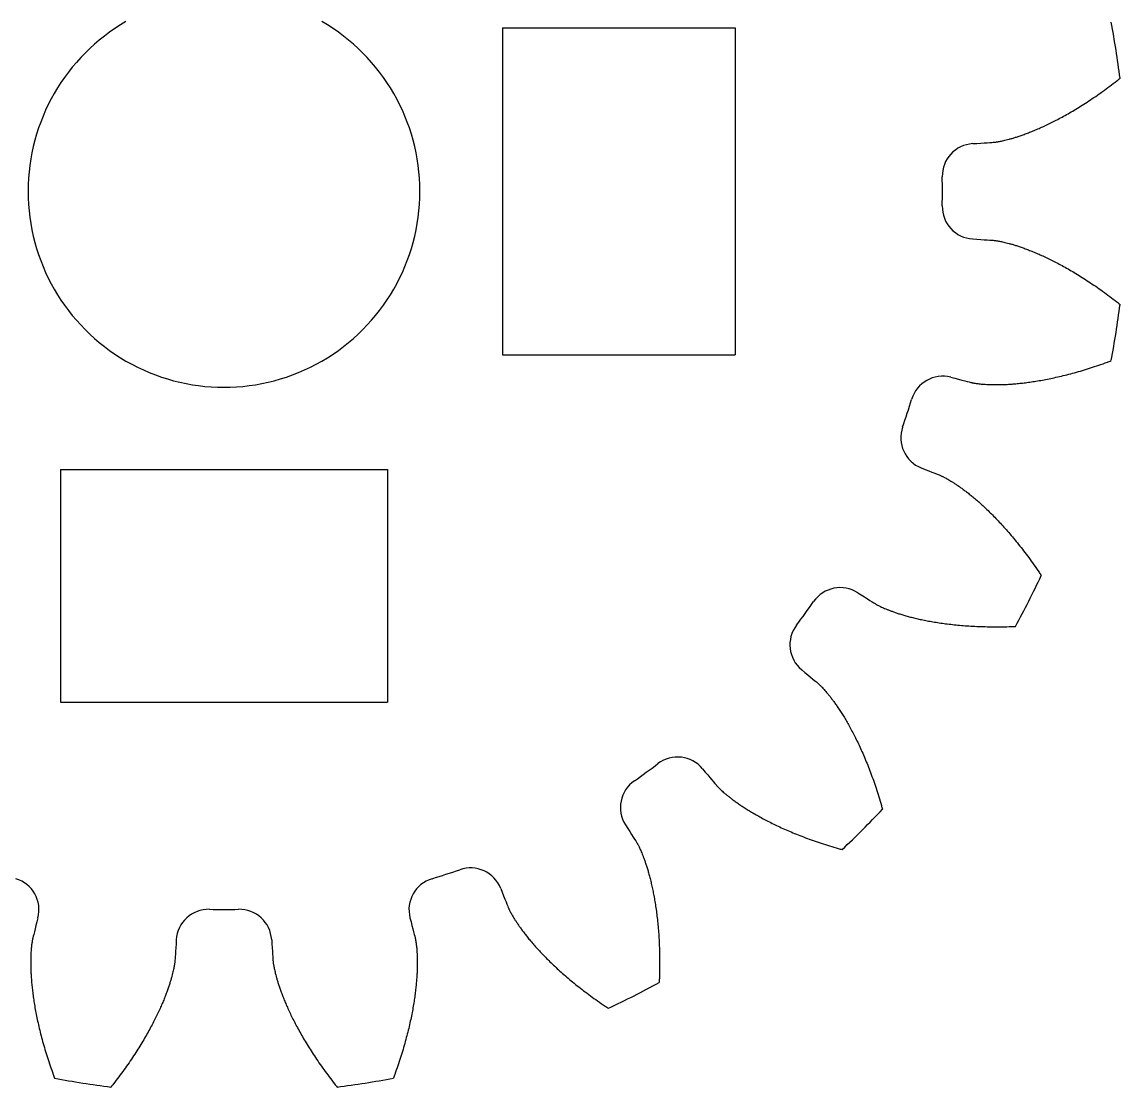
# Model space of a CAD drawing. Extents: x 6 to 157, y 201 to 289.
# Drawn here: x 104.43 to 121.41, y 227.36 to 243.84 of the extents above; entities that cross this region are included whole.
import ezdxf

# ---------------------------------------------------------------- set-up
doc = ezdxf.new("R2010")
doc.units = 0
doc.layers.add('SECTION_JOG_LINES', color=7, linetype='CONTINUOUS')
doc.layers.add('VIEW_HATCHES', color=7, linetype='CONTINUOUS')

msp = doc.modelspace()

# ---------------------------------------------------------------- linework, layer by layer
at = {"layer": 'SECTION_JOG_LINES', "color": 7}
for points in [[(121.410079, 242.971271), (121.373265, 243.263049), (121.327247, 243.553592), (121.272094, 243.842465)], [(121.250059, 242.848531), (121.287286, 242.876418), (121.324558, 242.904914), (121.361848, 242.93415)], [(121.361848, 242.93415), (121.377908, 242.94685), (121.393985, 242.95955), (121.410055, 242.972356)], [(121.033106, 242.692374), (121.068804, 242.71698), (121.104583, 242.742168), (121.140426, 242.767965)], [(121.140426, 242.767965), (121.176915, 242.794159), (121.213465, 242.821094), (121.250059, 242.848531)], [(120.726539, 242.494042), (120.759561, 242.513886), (120.792729, 242.534497), (120.826017, 242.555531)], [(120.826017, 242.555531), (120.859979, 242.576963), (120.894065, 242.599029), (120.928254, 242.621598)], [(120.928254, 242.621598), (120.963108, 242.644616), (120.998067, 242.668217), (121.033106, 242.692374)], [(120.446046, 242.335557), (120.475978, 242.351167), (120.506112, 242.367492), (120.53642, 242.384187)], [(120.53642, 242.384187), (120.567426, 242.401385), (120.598615, 242.418874), (120.629963, 242.436971)], [(120.629963, 242.436971), (120.661999, 242.455492), (120.694199, 242.474489), (120.726539, 242.494042)], [(120.118674, 242.179426), (120.143916, 242.190274), (120.169419, 242.201386), (120.195163, 242.213002)], [(120.195163, 242.213002), (120.221632, 242.224908), (120.248352, 242.237343), (120.275297, 242.250123)], [(120.275297, 242.250123), (120.302959, 242.263352), (120.330857, 242.276846), (120.358964, 242.290921)], [(120.358964, 242.290921), (120.387779, 242.305209), (120.416817, 242.320211), (120.446046, 242.335557)], [(119.693679, 242.029037), (119.709422, 242.03327), (119.725519, 242.037768), (119.741937, 242.042531)], [(119.741937, 242.042531), (119.759108, 242.047558), (119.776645, 242.052849), (119.79448, 242.058406)], [(119.79448, 242.058406), (119.813081, 242.064226), (119.832006, 242.070312), (119.851236, 242.076926)], [(119.851236, 242.076926), (119.871212, 242.083541), (119.891527, 242.090685), (119.912122, 242.098093)], [(119.912122, 242.098093), (119.933474, 242.105766), (119.955122, 242.113704), (119.977053, 242.12217)], [(119.977053, 242.12217), (119.999728, 242.130901), (120.022702, 242.139897), (120.045938, 242.149184)], [(120.045938, 242.149184), (120.069909, 242.158974), (120.094166, 242.169028), (120.118674, 242.179426)], [(119.131167, 241.960245), (118.862358, 241.943206), (118.654696, 241.717411), (118.660167, 241.448118)], [(119.131167, 241.960245), (119.308507, 241.971622), (119.438452, 241.979824), (119.462277, 241.981676)], [(119.462277, 241.981676), (119.466299, 241.981676), (119.467305, 241.981676), (119.469395, 241.981676)], [(119.469395, 241.981676), (119.47212, 241.981676), (119.476697, 241.981676), (119.481248, 241.984322)], [(119.481248, 241.984322), (119.486646, 241.984322), (119.49199, 241.986968), (119.497811, 241.986968)], [(119.497811, 241.986968), (119.504399, 241.986968), (119.511569, 241.989614), (119.519031, 241.990143)], [(119.519031, 241.990143), (119.527286, 241.992789), (119.535911, 241.993054), (119.54488, 241.994641)], [(119.54488, 241.994641), (119.554644, 241.997287), (119.564804, 241.998345), (119.575329, 242.000726)], [(119.575329, 242.000726), (119.586626, 242.003372), (119.598294, 242.005489), (119.610314, 242.008399)], [(119.610314, 242.008399), (119.62312, 242.01131), (119.63627, 242.014485), (119.649785, 242.01766)], [(119.649785, 242.01766), (119.664073, 242.021099), (119.678709, 242.025068), (119.693679, 242.029037)], [(118.660167, 240.997003), (118.663219, 241.147359), (118.663219, 241.297762), (118.660167, 241.448118)], [(118.660167, 240.997003), (118.654711, 240.72772), (118.862369, 240.501941), (119.131167, 240.484902)], [(119.131167, 240.484902), (119.308507, 240.473525), (119.438452, 240.465323), (119.462277, 240.463471)], [(119.462277, 240.463471), (119.466299, 240.463471), (119.467305, 240.463471), (119.469395, 240.463471)], [(119.469395, 240.463471), (119.47212, 240.463471), (119.476697, 240.463471), (119.481248, 240.460825)], [(119.481248, 240.460825), (119.486646, 240.460825), (119.49199, 240.458179), (119.497811, 240.458179)], [(119.497811, 240.458179), (119.504399, 240.458179), (119.511569, 240.455533), (119.519031, 240.455004)], [(119.519031, 240.455004), (119.527286, 240.452358), (119.535911, 240.452094), (119.54488, 240.450506)], [(119.54488, 240.450506), (119.554644, 240.44786), (119.564804, 240.446802), (119.575329, 240.444421)], [(119.575329, 240.444421), (119.586626, 240.441775), (119.598294, 240.439658), (119.610314, 240.436748)], [(119.610314, 240.436748), (119.62312, 240.433838), (119.63627, 240.430663), (119.649785, 240.427223)], [(119.649785, 240.427223), (119.664073, 240.423783), (119.678709, 240.419815), (119.693679, 240.415846)], [(119.693679, 240.415846), (119.709422, 240.411613), (119.725519, 240.407115), (119.741937, 240.402352)], [(119.741937, 240.402352), (119.759108, 240.397325), (119.776645, 240.392033), (119.79448, 240.386477)], [(119.79448, 240.386477), (119.813081, 240.380656), (119.832006, 240.374571), (119.851236, 240.367956)], [(119.851236, 240.367956), (119.871212, 240.361342), (119.891527, 240.354198), (119.912122, 240.34679)], [(119.912122, 240.34679), (119.933474, 240.339117), (119.955122, 240.331179), (119.977053, 240.322713)], [(119.977053, 240.322713), (119.999728, 240.313981), (120.022702, 240.304985), (120.045938, 240.295699)], [(120.045938, 240.295699), (120.069909, 240.285909), (120.094166, 240.275855), (120.118674, 240.265483)], [(120.118674, 240.265483), (120.143916, 240.254635), (120.169419, 240.243523), (120.195163, 240.231881)], [(120.195163, 240.231881), (120.221632, 240.219975), (120.248352, 240.207539), (120.275297, 240.194786)], [(120.275297, 240.194786), (120.302959, 240.181557), (120.330857, 240.168037), (120.358964, 240.153988)], [(120.358964, 240.153988), (120.387779, 240.1397), (120.416817, 240.124698), (120.446046, 240.109326)], [(120.446046, 240.109326), (120.475978, 240.093716), (120.506112, 240.077391), (120.53642, 240.060696)], [(120.53642, 240.060696), (120.567426, 240.043498), (120.598615, 240.026009), (120.629963, 240.007911)], [(120.629963, 240.007911), (120.661999, 239.98939), (120.694199, 239.970393), (120.726539, 239.950841)], [(120.726539, 239.950841), (120.759561, 239.930997), (120.792729, 239.910386), (120.826017, 239.889351)], [(120.826017, 239.889351), (120.859979, 239.86792), (120.894065, 239.845854), (120.928254, 239.823285)], [(120.928254, 239.823285), (120.963108, 239.800266), (120.998067, 239.776665), (121.033106, 239.752509)], [(121.033106, 239.752509), (121.068804, 239.727903), (121.104583, 239.702714), (121.140426, 239.676918)], [(121.140426, 239.676918), (121.176915, 239.650724), (121.213465, 239.623789), (121.250059, 239.596352)], [(121.250059, 239.596352), (121.287286, 239.568465), (121.324558, 239.539969), (121.361848, 239.510733)], [(121.361848, 239.510733), (121.377908, 239.498033), (121.393985, 239.485333), (121.410055, 239.472553)], [(121.272094, 238.602656), (121.327248, 238.891538), (121.373266, 239.18209), (121.410079, 239.473876)], [(120.827091, 238.450944), (120.868644, 238.46338), (120.910458, 238.476344), (120.952517, 238.489679)], [(120.952517, 238.489679), (120.995334, 238.503438), (121.0384, 238.517646), (121.081678, 238.532409)], [(121.081678, 238.532409), (121.125708, 238.547491), (121.169954, 238.563022), (121.214459, 238.57932)], [(121.214459, 238.57932), (121.233642, 238.586199), (121.252856, 238.593608), (121.272107, 238.600751)], [(118.792297, 238.345349), (118.531377, 238.412208), (118.264104, 238.261631), (118.186094, 238.003825)], [(118.792297, 238.345349), (118.964432, 238.301243), (119.090591, 238.269017), (119.113824, 238.263408)], [(120.158499, 238.293014), (120.191824, 238.298835), (120.225495, 238.304921), (120.25948, 238.311271)], [(120.25948, 238.311271), (120.294247, 238.317885), (120.329349, 238.325029), (120.364753, 238.332702)], [(120.364753, 238.332702), (120.400937, 238.340375), (120.437442, 238.348577), (120.47424, 238.357044)], [(120.47424, 238.357044), (120.511813, 238.365775), (120.549691, 238.375035), (120.587852, 238.384798)], [(120.587852, 238.384798), (120.626783, 238.394853), (120.666007, 238.405171), (120.705502, 238.416046)], [(120.705502, 238.416046), (120.745761, 238.427158), (120.7863, 238.4388), (120.827091, 238.450944)], [(119.113824, 238.263408), (119.11774, 238.263408), (119.118719, 238.263408), (119.120809, 238.260762)], [(119.120809, 238.260762), (119.123508, 238.260762), (119.128006, 238.258116), (119.132503, 238.258116)], [(119.132503, 238.258116), (119.137822, 238.258116), (119.143166, 238.25547), (119.148934, 238.255205)], [(119.148934, 238.255205), (119.155496, 238.255205), (119.162666, 238.25256), (119.170154, 238.251766)], [(119.170154, 238.251766), (119.178435, 238.251766), (119.187087, 238.24912), (119.196162, 238.248062)], [(119.196162, 238.248062), (119.206005, 238.248062), (119.216297, 238.245416), (119.226965, 238.244358)], [(119.226965, 238.244358), (119.238421, 238.244358), (119.250328, 238.241712), (119.262586, 238.240653)], [(119.262586, 238.240653), (119.275656, 238.240653), (119.28915, 238.238008), (119.30303, 238.237478)], [(119.30303, 238.237478), (119.317714, 238.237478), (119.332809, 238.234833), (119.348298, 238.234833)], [(119.348298, 238.234833), (119.36457, 238.234833), (119.381289, 238.232187), (119.398378, 238.232187)], [(119.398378, 238.232187), (119.416264, 238.232187), (119.434573, 238.232187), (119.453263, 238.232187)], [(119.453263, 238.232187), (119.472736, 238.231975), (119.492652, 238.231975), (119.512932, 238.23216)], [(119.512932, 238.23216), (119.534019, 238.232372), (119.555498, 238.23216), (119.577363, 238.23216)], [(119.577363, 238.23216), (119.600012, 238.23216), (119.623089, 238.234806), (119.646525, 238.234806)], [(119.646525, 238.234806), (119.670761, 238.234806), (119.695389, 238.237452), (119.720384, 238.239304)], [(119.720384, 238.239304), (119.746181, 238.24195), (119.772356, 238.243273), (119.798899, 238.245654)], [(119.798899, 238.245654), (119.826233, 238.2483), (119.853951, 238.250946), (119.882023, 238.253856)], [(119.882023, 238.253856), (119.910884, 238.257031), (119.94012, 238.260471), (119.969703, 238.264439)], [(119.969703, 238.264439), (120.000075, 238.268408), (120.030811, 238.272641), (120.061884, 238.277404)], [(120.061884, 238.277404), (120.093743, 238.282166), (120.125956, 238.287458), (120.158499, 238.293014)], [(118.046696, 237.574803), (118.09606, 237.716852), (118.142536, 237.859889), (118.186094, 238.003825)], [(118.046696, 237.574803), (117.958288, 237.320386), (118.08601, 237.041483), (118.336388, 236.942211)], [(118.336388, 236.942211), (118.501575, 236.8767), (118.62258, 236.828625), (118.644673, 236.819497)], [(118.644673, 236.819497), (118.648403, 236.816851), (118.649303, 236.816851), (118.651234, 236.816586)], [(118.651234, 236.816586), (118.653616, 236.816586), (118.657928, 236.813676), (118.662082, 236.811559)], [(118.662082, 236.811559), (118.667003, 236.808914), (118.671872, 236.807061), (118.677137, 236.804416)], [(118.677137, 236.804416), (118.683117, 236.801505), (118.689572, 236.798066), (118.696319, 236.794626)], [(118.696319, 236.794626), (118.703754, 236.790922), (118.71148, 236.786689), (118.719497, 236.782191)], [(118.719497, 236.782191), (118.728228, 236.777428), (118.737277, 236.772401), (118.746606, 236.767109)], [(118.746606, 236.767109), (118.756634, 236.761553), (118.766952, 236.755468), (118.777531, 236.749118)], [(118.777531, 236.749118), (118.788802, 236.742503), (118.800364, 236.735359), (118.812164, 236.727951)], [(118.812164, 236.727951), (118.824653, 236.720014), (118.837406, 236.712076), (118.850394, 236.703609)], [(118.850394, 236.703609), (118.864047, 236.694614), (118.877964, 236.685353), (118.892098, 236.675802)], [(118.892098, 236.675802), (118.906888, 236.665748), (118.921922, 236.655164), (118.937159, 236.644449)], [(118.937159, 236.644449), (118.953034, 236.633071), (118.96915, 236.62143), (118.985445, 236.609391)], [(118.985445, 236.609391), (119.002379, 236.596956), (119.019518, 236.583991), (119.03683, 236.570498)], [(119.03683, 236.570498), (119.054769, 236.556739), (119.072893, 236.542346), (119.091173, 236.527635)], [(119.091173, 236.527635), (119.110064, 236.512554), (119.129135, 236.496758), (119.148336, 236.480645)], [(119.148336, 236.480645), (119.168153, 236.463976), (119.188103, 236.446964), (119.208174, 236.429448)], [(119.208174, 236.429448), (119.228838, 236.411456), (119.249645, 236.392856), (119.270542, 236.373859)], [(119.270542, 236.373859), (119.292026, 236.35428), (119.313616, 236.334304), (119.335285, 236.313799)], [(119.335285, 236.313799), (119.357537, 236.292632), (119.379862, 236.271201), (119.402249, 236.249135)], [(119.402249, 236.249135), (119.425215, 236.226645), (119.44822, 236.203415), (119.471273, 236.179787)], [(119.471273, 236.179787), (119.494874, 236.15571), (119.518531, 236.130839), (119.542195, 236.105598)], [(119.542195, 236.105598), (119.566404, 236.079669), (119.59063, 236.053396), (119.614849, 236.026488)], [(119.614849, 236.026488), (119.639588, 235.998998), (119.664348, 235.970952), (119.689065, 235.942377)], [(119.689065, 235.942377), (119.714306, 235.913193), (119.739513, 235.883428), (119.76467, 235.853133)], [(119.76467, 235.853133), (119.790334, 235.822229), (119.815949, 235.790744), (119.841489, 235.758729)], [(119.841489, 235.758729), (119.867524, 235.726053), (119.89348, 235.692822), (119.91934, 235.659008)], [(119.91934, 235.659008), (119.945692, 235.624586), (119.971928, 235.589555), (119.998046, 235.553942)], [(119.998046, 235.553942), (120.024633, 235.517694), (120.051094, 235.480838), (120.077421, 235.443452)], [(120.077421, 235.443452), (120.104204, 235.405405), (120.13085, 235.366802), (120.157274, 235.327459)], [(119.790887, 234.490502), (119.932611, 234.748203), (120.066162, 235.010315), (120.191339, 235.276447)], [(120.157274, 235.327459), (120.168651, 235.310525), (120.180002, 235.293433), (120.191324, 235.276262)], [(117.352948, 235.012102), (117.125461, 235.156314), (116.824742, 235.095701), (116.670884, 234.874624)], [(117.352948, 235.012102), (117.503027, 234.916958), (117.613054, 234.847319), (117.633417, 234.834804)], [(116.405729, 234.509658), (116.496574, 234.629507), (116.584977, 234.751187), (116.670884, 234.874624)], [(117.633417, 234.834804), (117.636856, 234.832159), (117.637729, 234.832159), (117.639581, 234.8311)], [(117.639581, 234.8311), (117.641963, 234.828454), (117.645958, 234.827396), (117.64998, 234.825279)], [(117.64998, 234.825279), (117.654716, 234.822634), (117.659478, 234.819988), (117.66469, 234.817342)], [(117.66469, 234.817342), (117.670591, 234.814167), (117.67702, 234.810992), (117.683793, 234.807552)], [(117.683793, 234.807552), (117.691281, 234.803848), (117.699139, 234.799879), (117.707394, 234.796175)], [(117.707394, 234.796175), (117.716364, 234.791942), (117.725756, 234.787444), (117.735541, 234.783211)], [(117.735541, 234.783211), (117.746044, 234.778448), (117.756972, 234.773686), (117.768309, 234.768923)], [(117.768309, 234.768923), (117.780374, 234.763896), (117.792862, 234.758604), (117.805769, 234.753313)], [(117.805769, 234.753313), (117.819395, 234.747756), (117.833487, 234.7422), (117.847975, 234.736644)], [(117.847975, 234.736644), (117.863215, 234.730823), (117.878886, 234.725002), (117.894978, 234.719181)], [(117.894978, 234.719181), (117.911832, 234.713096), (117.929118, 234.707011), (117.946831, 234.70119)], [(117.946831, 234.70119), (117.965299, 234.69484), (117.984225, 234.688754), (118.003574, 234.682669)], [(118.003574, 234.682669), (118.023682, 234.676319), (118.044248, 234.670234), (118.06524, 234.663884)], [(118.06524, 234.663884), (118.086989, 234.657534), (118.109217, 234.651184), (118.131865, 234.645098)], [(118.131865, 234.645098), (118.155281, 234.638748), (118.179159, 234.632398), (118.203472, 234.626577)], [(118.203472, 234.626577), (118.228555, 234.620227), (118.254097, 234.614142), (118.280077, 234.608321)], [(118.280077, 234.608321), (118.306831, 234.602236), (118.334049, 234.59615), (118.361698, 234.590594)], [(118.361698, 234.590594), (118.390128, 234.584773), (118.419017, 234.578952), (118.448344, 234.573661)], [(118.448344, 234.573661), (118.478451, 234.568104), (118.509015, 234.562548), (118.540011, 234.557521)], [(116.405729, 234.509658), (116.243032, 234.295014), (116.278317, 233.990297), (116.48576, 233.818513)], [(118.540011, 234.557521), (118.571796, 234.552229), (118.604033, 234.547202), (118.636703, 234.54244)], [(118.636703, 234.54244), (118.67016, 234.537677), (118.704069, 234.532915), (118.738407, 234.528681)], [(118.738407, 234.528681), (118.773533, 234.524184), (118.809109, 234.520215), (118.845108, 234.516511)], [(118.845108, 234.516511), (118.881898, 234.512542), (118.91913, 234.509102), (118.956783, 234.505927)], [(118.956783, 234.505927), (118.99523, 234.502752), (119.034113, 234.499842), (119.073411, 234.497196)], [(119.073411, 234.497196), (119.113501, 234.49455), (119.154025, 234.492434), (119.194956, 234.490581)], [(119.194956, 234.490581), (119.236681, 234.487936), (119.278829, 234.487142), (119.321379, 234.486348)], [(119.321379, 234.486348), (119.364723, 234.486348), (119.40848, 234.483702), (119.452636, 234.483702)], [(119.452636, 234.483702), (119.497589, 234.483491), (119.542957, 234.483755), (119.588682, 234.483702)], [(119.588682, 234.483702), (119.635201, 234.483702), (119.682093, 234.486348), (119.729456, 234.487142)], [(119.729456, 234.487142), (119.749856, 234.487142), (119.770356, 234.489788), (119.790901, 234.489788)], [(116.48576, 233.818513), (116.622624, 233.705166), (116.722845, 233.62206), (116.741038, 233.606556)], [(116.741038, 233.606556), (116.744107, 233.60391), (116.744848, 233.603116), (116.746409, 233.601793)], [(116.746409, 233.601793), (116.748526, 233.599147), (116.751833, 233.596766), (116.755193, 233.593591)], [(116.755193, 233.593591), (116.759162, 233.589887), (116.763078, 233.586183), (116.767285, 233.581949)], [(116.767285, 233.581949), (116.772047, 233.577187), (116.777206, 233.57216), (116.782525, 233.566868)], [(116.782525, 233.566868), (116.788398, 233.560783), (116.794484, 233.554697), (116.800781, 233.548083)], [(116.800781, 233.548083), (116.807607, 233.540939), (116.814671, 233.533266), (116.821895, 233.525329)], [(116.821895, 233.525329), (116.829647, 233.516862), (116.837611, 233.507866), (116.845734, 233.498606)], [(116.845734, 233.498606), (116.854359, 233.488816), (116.863196, 233.478497), (116.872139, 233.467808)], [(116.872139, 233.467808), (116.881611, 233.456431), (116.891215, 233.444789), (116.900957, 233.432777)], [(116.900957, 233.432777), (116.911197, 233.420077), (116.921568, 233.407113), (116.932033, 233.39346)], [(116.932033, 233.39346), (116.942986, 233.379437), (116.954046, 233.364726), (116.965198, 233.349725)], [(116.965198, 233.349725), (116.976813, 233.334114), (116.988534, 233.317975), (117.00029, 233.301465)], [(117.00029, 233.301465), (117.012514, 233.284267), (117.024817, 233.266645), (117.037138, 233.248601)], [(117.037138, 233.248601), (117.049918, 233.229815), (117.062724, 233.21066), (117.075574, 233.191028)], [(117.075574, 233.191028), (117.088857, 233.170655), (117.102139, 233.149938), (117.115423, 233.128692)], [(117.115423, 233.128692), (117.129129, 233.106731), (117.142832, 233.084348), (117.156508, 233.061488)], [(117.156508, 233.061488), (117.170584, 233.03794), (117.184644, 233.013889), (117.198648, 232.989362)], [(117.198648, 232.989362), (117.213041, 232.964227), (117.227392, 232.93843), (117.241664, 232.912236)], [(117.241664, 232.912236), (117.256322, 232.885328), (117.27089, 232.857917), (117.285368, 232.83003)], [(117.285368, 232.83003), (117.300211, 232.801455), (117.314956, 232.772351), (117.32958, 232.742744)], [(117.32958, 232.742744), (117.344555, 232.712423), (117.359404, 232.681599), (117.374106, 232.650272)], [(114.954013, 232.286761), (114.782229, 232.494217), (114.477499, 232.529505), (114.26285, 232.366798)], [(117.374106, 232.650272), (117.389135, 232.618231), (117.404039, 232.585661), (117.41876, 232.552588)], [(117.41876, 232.552588), (117.433815, 232.518801), (117.448674, 232.484484), (117.463348, 232.449639)], [(113.897899, 232.101632), (114.021331, 232.187542), (114.143007, 232.275949), (114.26285, 232.366798)], [(117.463348, 232.449639), (117.478323, 232.414105), (117.493116, 232.378016), (117.507681, 232.341424)], [(114.954013, 232.286761), (115.067345, 232.149892), (115.150471, 232.049668), (115.165971, 232.031491)], [(117.507681, 232.341424), (117.522551, 232.304091), (117.537172, 232.266256), (117.55156, 232.227891)], [(117.55156, 232.227891), (117.566218, 232.188786), (117.580643, 232.149151), (117.59479, 232.109014)], [(113.897899, 232.101632), (113.676822, 231.94777), (113.616212, 231.647049), (113.76043, 231.419563)], [(115.165971, 232.031491), (115.168616, 232.028316), (115.169278, 232.027787), (115.170707, 232.026199)], [(115.170707, 232.026199), (115.172559, 232.023554), (115.175654, 232.020643), (115.178777, 232.017468)], [(115.178777, 232.017468), (115.182481, 232.013499), (115.186211, 232.009531), (115.190312, 232.005297)], [(117.59479, 232.109014), (117.60921, 232.068109), (117.623341, 232.026702), (117.637176, 231.984766)], [(115.190312, 232.005297), (115.194969, 232.000535), (115.200075, 231.995508), (115.205447, 231.989951)], [(115.205447, 231.989951), (115.2114, 231.984131), (115.217697, 231.978045), (115.224311, 231.971695)], [(115.224311, 231.971695), (115.231508, 231.964816), (115.239102, 231.957672), (115.247039, 231.950529)], [(115.247039, 231.950529), (115.255559, 231.942856), (115.264475, 231.934918), (115.273749, 231.926716)], [(115.273749, 231.926716), (115.283618, 231.917985), (115.29391, 231.909254), (115.304557, 231.900258)], [(115.304557, 231.900258), (115.315828, 231.890733), (115.327496, 231.881208), (115.339569, 231.871445)], [(115.339569, 231.871445), (115.352269, 231.861126), (115.365366, 231.850807), (115.378897, 231.840356)], [(117.637176, 231.984766), (117.651252, 231.942062), (117.66504, 231.898855), (117.678523, 231.855146)], [(117.678523, 231.855146), (117.692228, 231.810696), (117.705653, 231.765744), (117.718626, 231.720156)], [(115.378897, 231.840356), (115.393052, 231.829508), (115.407638, 231.818396), (115.422643, 231.807204)], [(115.422643, 231.807204), (115.43828, 231.795562), (115.454382, 231.78392), (115.470903, 231.77212)], [(115.470903, 231.77212), (115.488074, 231.759949), (115.505704, 231.747514), (115.523769, 231.735264)], [(115.523769, 231.735264), (115.542502, 231.722564), (115.561692, 231.709599), (115.581335, 231.69682)], [(115.581335, 231.69682), (115.601655, 231.68359), (115.622432, 231.670255), (115.643679, 231.656973)], [(117.718626, 231.720156), (117.724208, 231.700577), (117.729712, 231.680759), (117.735189, 231.660942)], [(115.643679, 231.656973), (115.665612, 231.643215), (115.688004, 231.629563), (115.710877, 231.615884)], [(115.710877, 231.615884), (115.734425, 231.601861), (115.758484, 231.587758), (115.783005, 231.573762)], [(115.783005, 231.573762), (115.80822, 231.559474), (115.833938, 231.545002), (115.860134, 231.530741)], [(115.860134, 231.530741), (115.887029, 231.516189), (115.914429, 231.501504), (115.942319, 231.487031)], [(117.111455, 231.037346), (117.325874, 231.238638), (117.533884, 231.446651), (117.735173, 231.661074)], [(113.76043, 231.419563), (113.855574, 231.269491), (113.925204, 231.159477), (113.937717, 231.139104)], [(115.942319, 231.487031), (115.970913, 231.472215), (116.000022, 231.457451), (116.029621, 231.44282)], [(116.029621, 231.44282), (116.059934, 231.427738), (116.090764, 231.413001), (116.12209, 231.39829)], [(116.12209, 231.39829), (116.154137, 231.383209), (116.186704, 231.368366), (116.219772, 231.353629)], [(116.219772, 231.353629), (116.253567, 231.338547), (116.287886, 231.323731), (116.322708, 231.309046)], [(116.322708, 231.309046), (116.358265, 231.293965), (116.394346, 231.279281), (116.430933, 231.264729)], [(116.430933, 231.264729), (116.46826, 231.249912), (116.506114, 231.235228), (116.544476, 231.220834)], [(116.544476, 231.220834), (116.583582, 231.206282), (116.623216, 231.191756), (116.663359, 231.177601)], [(116.663359, 231.177601), (116.70425, 231.163314), (116.745665, 231.149053), (116.787599, 231.135215)], [(113.937717, 231.139104), (113.939833, 231.135665), (113.940362, 231.134871), (113.941368, 231.133019)], [(113.941368, 231.133019), (113.942691, 231.130373), (113.945019, 231.126669), (113.947242, 231.1227)], [(113.947242, 231.1227), (113.949887, 231.117938), (113.952427, 231.113175), (113.955153, 231.107884)], [(113.955153, 231.107884), (113.958248, 231.102063), (113.961556, 231.095448), (113.964969, 231.088834)], [(113.964969, 231.088834), (113.968726, 231.081425), (113.972562, 231.073488), (113.976505, 231.065286)], [(113.976505, 231.065286), (113.980764, 231.05629), (113.98513, 231.047029), (113.989575, 231.03716)], [(113.989575, 231.03716), (113.994337, 231.026577), (113.999153, 231.015729), (114.003995, 231.004379)], [(114.003995, 231.004379), (114.009154, 230.992208), (114.014366, 230.979772), (114.019579, 230.966914)], [(116.787599, 231.135215), (116.83029, 231.121192), (116.873515, 231.107354), (116.917211, 231.093887)], [(116.917211, 231.093887), (116.961669, 231.080129), (117.006616, 231.066741), (117.052201, 231.053776)], [(117.052201, 231.053776), (117.071833, 231.04822), (117.0916, 231.042664), (117.111425, 231.037108)], [(114.019579, 230.966914), (114.025109, 230.953155), (114.030638, 230.939212), (114.036168, 230.924713)], [(114.036168, 230.924713), (114.041989, 230.909367), (114.047783, 230.893809), (114.053578, 230.877723)], [(114.053578, 230.877723), (114.059637, 230.860789), (114.065643, 230.843565), (114.071596, 230.825864)], [(114.071596, 230.825864), (114.077814, 230.807343), (114.083978, 230.788479), (114.090064, 230.769111)], [(110.768686, 230.586416), (110.912624, 230.629978), (111.055664, 230.676457), (111.197715, 230.725825)], [(111.830318, 230.436133), (111.731046, 230.686516), (111.452136, 230.81424), (111.197715, 230.725825)], [(114.090064, 230.769111), (114.096387, 230.749003), (114.102631, 230.728445), (114.10877, 230.707463)], [(114.10877, 230.707463), (114.115146, 230.685767), (114.12139, 230.663463), (114.127529, 230.640815)], [(104.672736, 229.980229), (104.739587, 230.24114), (104.58902, 230.5084), (104.331228, 230.586416)], [(110.768686, 230.586416), (110.510894, 230.5084), (110.360327, 230.24114), (110.427177, 229.980229)], [(114.127529, 230.640815), (114.133879, 230.617531), (114.140096, 230.593534), (114.146155, 230.569218)], [(114.146155, 230.569218), (114.152426, 230.544083), (114.158511, 230.518604), (114.164465, 230.492621)], [(114.164465, 230.492621), (114.170576, 230.465872), (114.176503, 230.438646), (114.182245, 230.410998)], [(111.830318, 230.436133), (111.895811, 230.270954), (111.943896, 230.149933), (111.953016, 230.12784)], [(114.182245, 230.410998), (114.188145, 230.382555), (114.193833, 230.353662), (114.19931, 230.324346)], [(114.19931, 230.324346), (114.204946, 230.294237), (114.210317, 230.263678), (114.215476, 230.232668)], [(114.215476, 230.232668), (114.220768, 230.200892), (114.225795, 230.168666), (114.230557, 230.13599)], [(104.672736, 229.980229), (104.628625, 229.808091), (104.596404, 229.681938), (104.590797, 229.658708)], [(107.324403, 230.112362), (107.05511, 230.117828), (106.829318, 229.910161), (106.812284, 229.641351)], [(107.324403, 230.112362), (107.474757, 230.10931), (107.625157, 230.10931), (107.77551, 230.112362)], [(108.287632, 229.641351), (108.270598, 229.910162), (108.044805, 230.11783), (107.77551, 230.112362)], [(110.427177, 229.980229), (110.471289, 229.808091), (110.50351, 229.681938), (110.509116, 229.658708)], [(111.953016, 230.12784), (111.954604, 230.124136), (111.954868, 230.123343), (111.955874, 230.121226)], [(111.955874, 230.121226), (111.956932, 230.11858), (111.95889, 230.114611), (111.960821, 230.110378)], [(111.960821, 230.110378), (111.963203, 230.105351), (111.965452, 230.100588), (111.968071, 230.095297)], [(111.968071, 230.095297), (111.971008, 230.089211), (111.974289, 230.082861), (111.977755, 230.076247)], [(111.977755, 230.076247), (111.981591, 230.068838), (111.985719, 230.061165), (111.990058, 230.052963)], [(111.990058, 230.052963), (111.994794, 230.044232), (111.999847, 230.035236), (112.005166, 230.025844)], [(112.005166, 230.025844), (112.010881, 230.015789), (112.016887, 230.005471), (112.02321, 229.994914)], [(112.02321, 229.994914), (112.029931, 229.983537), (112.036995, 229.97216), (112.04435, 229.96028)], [(114.230557, 230.13599), (114.235426, 230.10252), (114.24003, 230.068627), (114.244342, 230.034284)], [(114.244342, 230.034284), (114.248734, 229.999147), (114.252835, 229.963587), (114.256619, 229.927577)], [(112.04435, 229.96028), (112.052129, 229.947844), (112.060278, 229.935144), (112.068745, 229.922048)], [(112.068745, 229.922048), (112.077661, 229.908289), (112.086922, 229.894478), (112.096545, 229.880349)], [(112.096545, 229.880349), (112.106625, 229.865533), (112.117076, 229.850531), (112.1279, 229.835291)], [(112.1279, 229.835291), (112.139198, 229.819416), (112.150866, 229.803303), (112.162955, 229.787004)], [(114.256619, 229.927577), (114.260482, 229.8908), (114.264027, 229.853573), (114.267229, 229.815897)], [(114.267229, 229.815897), (114.270483, 229.777453), (114.273394, 229.738585), (114.275934, 229.699295)], [(104.586828, 229.640187), (104.58577, 229.634895), (104.584712, 229.629604), (104.583839, 229.623783)], [(104.58921, 229.651829), (104.58868, 229.649183), (104.587622, 229.644685), (104.586828, 229.640187)], [(104.590797, 229.658708), (104.589739, 229.654739), (104.589739, 229.653681), (104.58921, 229.651829)], [(106.812284, 229.641351), (106.801039, 229.464001), (106.792705, 229.334064), (106.790852, 229.310251)], [(108.287632, 229.641351), (108.298877, 229.464001), (108.307211, 229.334064), (108.309063, 229.310251)], [(110.509116, 229.658708), (110.510174, 229.654739), (110.510174, 229.653681), (110.510704, 229.651829)], [(110.510704, 229.651829), (110.511233, 229.649183), (110.512291, 229.644685), (110.513085, 229.640187)], [(110.513085, 229.640187), (110.514143, 229.634895), (110.515202, 229.629604), (110.516075, 229.623783)], [(112.162955, 229.787004), (112.175496, 229.770071), (112.188487, 229.752926), (112.201849, 229.735622)], [(112.201849, 229.735622), (112.215713, 229.71763), (112.230001, 229.699559), (112.244717, 229.681277)], [(112.244717, 229.681277), (112.25993, 229.662491), (112.275594, 229.643309), (112.291693, 229.624127)], [(114.275934, 229.699295), (114.278579, 229.659184), (114.280749, 229.618676), (114.282575, 229.577745)], [(104.566164, 229.469822), (104.565106, 229.45527), (104.564312, 229.44003), (104.563439, 229.424551)], [(104.569419, 229.510276), (104.56836, 229.497312), (104.567038, 229.483712), (104.566164, 229.469822)], [(104.573017, 229.545889), (104.571694, 229.534512), (104.570636, 229.522606), (104.569419, 229.510276)], [(104.576748, 229.576687), (104.575425, 229.566897), (104.574102, 229.556579), (104.573017, 229.545889)], [(104.580425, 229.602616), (104.579103, 229.594414), (104.578044, 229.585683), (104.576748, 229.576687)], [(104.583839, 229.623783), (104.58278, 229.617168), (104.581457, 229.610024), (104.580425, 229.602616)], [(110.516075, 229.623783), (110.517133, 229.617168), (110.518456, 229.610024), (110.519488, 229.602616)], [(110.519488, 229.602616), (110.520811, 229.594414), (110.521869, 229.585683), (110.523166, 229.576687)], [(110.523166, 229.576687), (110.524488, 229.566897), (110.525811, 229.556579), (110.526896, 229.545889)], [(110.526896, 229.545889), (110.528219, 229.534512), (110.529277, 229.522606), (110.530494, 229.510276)], [(110.530494, 229.510276), (110.531553, 229.497312), (110.532876, 229.483712), (110.533749, 229.469822)], [(110.533749, 229.469822), (110.534807, 229.45527), (110.535601, 229.44003), (110.536474, 229.424551)], [(112.291693, 229.624127), (112.308309, 229.604283), (112.325383, 229.58436), (112.342909, 229.564278)], [(112.342909, 229.564278), (112.360953, 229.54364), (112.37949, 229.522818), (112.398487, 229.501916)], [(112.398487, 229.501916), (112.418013, 229.480484), (112.438042, 229.458841), (112.458545, 229.437172)], [(114.282575, 229.577745), (114.284427, 229.53602), (114.285908, 229.493872), (114.28694, 229.451301)], [(104.560264, 229.319591), (104.560058, 229.300012), (104.560047, 229.280195), (104.56024, 229.259928)], [(104.561323, 229.374466), (104.560793, 229.356474), (104.560264, 229.338271), (104.560264, 229.319591)], [(104.563439, 229.424551), (104.562645, 229.408147), (104.561852, 229.391558), (104.561323, 229.374466)], [(106.790059, 229.303108), (106.789794, 229.300462), (106.789265, 229.295699), (106.788736, 229.291201)], [(106.790852, 229.310251), (106.790588, 229.306283), (106.790323, 229.305224), (106.790059, 229.303108)], [(108.309063, 229.310251), (108.309328, 229.306283), (108.309593, 229.305224), (108.309857, 229.303108)], [(108.309857, 229.303108), (108.310122, 229.300462), (108.310651, 229.295699), (108.31118, 229.291201)], [(110.536474, 229.424551), (110.537268, 229.408147), (110.538062, 229.391558), (110.538591, 229.374466)], [(110.538591, 229.374466), (110.53912, 229.356474), (110.539384, 229.338271), (110.539649, 229.319591)], [(110.539649, 229.319591), (110.539855, 229.300012), (110.539866, 229.280195), (110.539673, 229.259928)], [(112.458545, 229.437172), (112.479606, 229.414947), (112.501153, 229.39259), (112.523204, 229.370206)], [(112.523204, 229.370206), (112.545799, 229.347187), (112.568937, 229.324221), (112.59257, 229.301176)], [(112.59257, 229.301176), (112.616779, 229.277628), (112.641504, 229.253922), (112.666754, 229.230268)], [(114.28694, 229.451301), (114.287999, 229.407962), (114.288792, 229.3642), (114.288792, 229.320068)], [(114.288792, 229.320068), (114.288999, 229.275115), (114.288742, 229.229739), (114.287999, 229.184019)], [(104.56024, 229.259928), (104.560439, 229.238761), (104.56077, 229.217356), (104.561563, 229.195475)], [(104.561563, 229.195475), (104.562357, 229.172721), (104.563151, 229.149755), (104.564315, 229.126313)], [(106.765188, 229.162005), (106.762277, 229.149305), (106.759155, 229.136076), (106.755795, 229.12253)], [(106.772781, 229.196983), (106.7704, 229.185606), (106.767913, 229.173965), (106.765188, 229.162005)], [(106.778761, 229.227437), (106.776909, 229.217647), (106.774951, 229.207593), (106.772781, 229.196983)], [(106.783312, 229.253366), (106.781989, 229.245164), (106.780428, 229.236433), (106.778761, 229.227437)], [(106.786619, 229.274533), (106.785561, 229.267918), (106.784502, 229.260774), (106.783312, 229.253366)], [(106.788736, 229.291201), (106.788207, 229.28591), (106.787413, 229.280354), (106.786619, 229.274533)], [(108.31118, 229.291201), (108.311709, 229.28591), (108.312503, 229.280354), (108.313297, 229.274533)], [(108.313297, 229.274533), (108.314355, 229.267918), (108.315413, 229.260774), (108.316604, 229.253366)], [(108.316604, 229.253366), (108.317927, 229.245164), (108.319488, 229.236433), (108.321155, 229.227437)], [(108.321155, 229.227437), (108.323007, 229.217647), (108.324965, 229.207593), (108.327134, 229.196983)], [(108.327134, 229.196983), (108.329516, 229.185606), (108.332003, 229.173965), (108.334728, 229.162005)], [(108.334728, 229.162005), (108.337638, 229.149305), (108.340787, 229.136076), (108.344121, 229.12253)], [(110.53835, 229.195475), (110.537821, 229.172721), (110.536762, 229.149755), (110.535598, 229.126313)], [(110.539673, 229.259928), (110.539474, 229.238761), (110.539144, 229.217356), (110.53835, 229.195475)], [(112.666754, 229.230268), (112.692577, 229.206191), (112.718956, 229.181823), (112.745856, 229.157613)], [(112.745856, 229.157613), (112.773349, 229.132743), (112.801392, 229.10811), (112.829978, 229.083398)], [(114.287999, 229.184019), (114.287205, 229.137479), (114.286146, 229.090594), (114.284427, 229.043234)], [(104.564315, 229.126313), (104.565638, 229.102236), (104.566987, 229.077471), (104.568707, 229.052468)], [(104.568707, 229.052468), (104.570559, 229.026539), (104.572596, 229.000504), (104.574978, 228.97394)], [(104.574978, 228.97394), (104.577359, 228.946608), (104.58019, 228.918906), (104.583286, 228.890834)], [(106.71497, 228.977829), (106.709149, 228.959308), (106.703011, 228.940311), (106.696555, 228.921076)], [(106.730871, 229.030375), (106.725871, 229.013177), (106.720553, 228.995662), (106.71497, 228.977829)], [(106.744418, 229.078635), (106.740158, 229.063025), (106.73566, 229.046779), (106.730871, 229.030375)], [(106.755795, 229.12253), (106.75225, 229.108242), (106.74844, 229.093611), (106.744418, 229.078635)], [(108.344121, 229.12253), (108.347666, 229.108242), (108.351476, 229.093611), (108.355498, 229.078635)], [(108.355498, 229.078635), (108.359758, 229.063025), (108.364255, 229.046779), (108.369044, 229.030375)], [(108.369044, 229.030375), (108.374045, 229.013177), (108.379363, 228.995662), (108.384946, 228.977829)], [(108.384946, 228.977829), (108.390767, 228.959308), (108.396905, 228.940311), (108.403361, 228.921076)], [(110.524936, 228.97394), (110.522554, 228.946608), (110.519723, 228.918906), (110.516628, 228.890834)], [(110.531206, 229.052468), (110.529354, 229.026539), (110.527317, 229.000504), (110.524936, 228.97394)], [(110.535598, 229.126313), (110.53454, 229.102236), (110.532926, 229.077471), (110.531206, 229.052468)], [(112.829978, 229.083398), (112.859161, 229.058262), (112.888908, 229.032942), (112.919206, 229.00778)], [(112.919206, 229.00778), (112.950114, 228.982115), (112.981592, 228.956504), (113.01363, 228.930971)], [(113.496077, 228.581195), (113.762204, 228.70637), (114.024312, 228.839918), (114.282008, 228.981639)], [(114.284427, 229.043234), (114.283633, 229.022861), (114.282839, 229.002329), (114.281781, 228.981798)], [(104.583286, 228.890834), (104.586461, 228.861968), (104.589953, 228.832731), (104.593816, 228.803151)], [(104.593816, 228.803151), (104.597758, 228.772777), (104.602071, 228.742035), (104.606754, 228.710973)], [(106.65147, 228.795266), (106.642845, 228.772512), (106.633849, 228.749602), (106.624453, 228.726372)], [(106.675441, 228.860195), (106.667795, 228.838764), (106.659804, 228.8172), (106.65147, 228.795266)], [(106.696555, 228.921076), (106.689861, 228.901232), (106.682823, 228.88078), (106.675441, 228.860195)], [(108.403361, 228.921076), (108.410055, 228.901232), (108.417093, 228.88078), (108.424475, 228.860195)], [(108.424475, 228.860195), (108.432121, 228.838764), (108.440112, 228.8172), (108.448446, 228.795266)], [(108.448446, 228.795266), (108.457071, 228.772512), (108.466094, 228.749602), (108.47546, 228.726372)], [(110.506097, 228.803151), (110.502155, 228.772777), (110.497842, 228.742035), (110.493159, 228.710973)], [(110.516628, 228.890834), (110.513453, 228.861968), (110.509934, 228.832731), (110.506097, 228.803151)], [(113.01363, 228.930971), (113.04629, 228.905042), (113.079533, 228.878981), (113.113336, 228.853104)], [(113.113336, 228.853104), (113.147771, 228.826646), (113.182794, 228.800532), (113.218399, 228.774417)], [(104.606754, 228.710973), (104.611543, 228.679117), (104.616729, 228.646891), (104.622312, 228.614347)], [(106.594238, 228.653638), (106.583469, 228.628502), (106.572251, 228.602891), (106.560654, 228.577147)], [(106.624453, 228.726372), (106.61477, 228.702295), (106.604715, 228.678138), (106.594238, 228.653638)], [(108.47546, 228.726372), (108.485144, 228.702295), (108.495198, 228.678138), (108.505675, 228.653638)], [(108.505675, 228.653638), (108.516444, 228.628502), (108.527662, 228.602891), (108.539261, 228.577147)], [(110.493159, 228.710973), (110.48837, 228.679117), (110.483184, 228.646891), (110.477602, 228.614347)], [(113.218399, 228.774417), (113.254644, 228.747829), (113.291498, 228.721371), (113.328889, 228.695045)], [(113.328889, 228.695045), (113.366934, 228.668243), (113.405536, 228.641599), (113.44488, 228.615194)], [(104.622312, 228.614347), (104.628, 228.581036), (104.634112, 228.547355), (104.640647, 228.513382)], [(104.640647, 228.513382), (104.647315, 228.478616), (104.654406, 228.443506), (104.661946, 228.408104)], [(106.523541, 228.497031), (106.510392, 228.469355), (106.496792, 228.441468), (106.48274, 228.413343)], [(106.560654, 228.577147), (106.548722, 228.550688), (106.536339, 228.523965), (106.523541, 228.497031)], [(108.539261, 228.577147), (108.551194, 228.550688), (108.563577, 228.523965), (108.576372, 228.497031)], [(108.576372, 228.497031), (108.589522, 228.469355), (108.603121, 228.441468), (108.617173, 228.413343)], [(110.459266, 228.513382), (110.452598, 228.478616), (110.445508, 228.443506), (110.437967, 228.408104)], [(110.477602, 228.614347), (110.471913, 228.581036), (110.465801, 228.547355), (110.459266, 228.513382)], [(113.44488, 228.615194), (113.46184, 228.603817), (113.478921, 228.59244), (113.49609, 228.581142)], [(104.661946, 228.408104), (104.669646, 228.371909), (104.677795, 228.335423), (104.686367, 228.29862)], [(104.686367, 228.29862), (104.695151, 228.261049), (104.704385, 228.223161), (104.714114, 228.185008)], [(106.438097, 228.326269), (106.422381, 228.296344), (106.406162, 228.266208), (106.389461, 228.235887)], [(106.48274, 228.413343), (106.46832, 228.38453), (106.453451, 228.355505), (106.438097, 228.326269)], [(108.617173, 228.413343), (108.631593, 228.38453), (108.646463, 228.355505), (108.661816, 228.326269)], [(108.661816, 228.326269), (108.677533, 228.296344), (108.693752, 228.266208), (108.710452, 228.235887)], [(110.413546, 228.29862), (110.404762, 228.261049), (110.395528, 228.223161), (110.385799, 228.185008)], [(110.437967, 228.408104), (110.430268, 228.371909), (110.422145, 228.335423), (110.413546, 228.29862)], [(104.714114, 228.185008), (104.724036, 228.146061), (104.734434, 228.10685), (104.745353, 228.067347)], [(106.336682, 228.142357), (106.318188, 228.110316), (106.299159, 228.078116), (106.279611, 228.045784)], [(106.389461, 228.235887), (106.372369, 228.204878), (106.354779, 228.17371), (106.336682, 228.142357)], [(108.710452, 228.235887), (108.727544, 228.204878), (108.745134, 228.17371), (108.763234, 228.142357)], [(108.763234, 228.142357), (108.781728, 228.110316), (108.800754, 228.078116), (108.820302, 228.045784)], [(110.385799, 228.185008), (110.375877, 228.146061), (110.365479, 228.10685), (110.35456, 228.067347)], [(104.745353, 228.067347), (104.756466, 228.027104), (104.768108, 227.986544), (104.780257, 227.945771)], [(104.780257, 227.945771), (104.79264, 227.904205), (104.805551, 227.862401), (104.818992, 227.820332)], [(106.218114, 227.946301), (106.196657, 227.912328), (106.174627, 227.87825), (106.152048, 227.844066)], [(106.279611, 228.045784), (106.259662, 228.012764), (106.239154, 227.979585), (106.218114, 227.946301)], [(108.820302, 228.045784), (108.840251, 228.012764), (108.860759, 227.979585), (108.881799, 227.946301)], [(108.881799, 227.946301), (108.903257, 227.912328), (108.925289, 227.87825), (108.947865, 227.844066)], [(110.319656, 227.945771), (110.307273, 227.904205), (110.294362, 227.862401), (110.280921, 227.820332)], [(110.35456, 228.067347), (110.343447, 228.027104), (110.331806, 227.986544), (110.319656, 227.945771)], [(104.818992, 227.820332), (104.832698, 227.777523), (104.846951, 227.734449), (104.861728, 227.691189)], [(106.152048, 227.844066), (106.129029, 227.80922), (106.105439, 227.774242), (106.08128, 227.739211)], [(108.947865, 227.844066), (108.970884, 227.80922), (108.994474, 227.774242), (109.018634, 227.739211)], [(110.280921, 227.820332), (110.267216, 227.777523), (110.252962, 227.734449), (110.238185, 227.691189)], [(104.861728, 227.691189), (104.876756, 227.647136), (104.892329, 227.602898), (104.908628, 227.558395)], [(106.00568, 227.631896), (105.979434, 227.59541), (105.952552, 227.558845), (105.925125, 227.522253)], [(106.08128, 227.739211), (106.056673, 227.703519), (106.031475, 227.667721), (106.00568, 227.631896)], [(109.018634, 227.739211), (109.04324, 227.703519), (109.068441, 227.667721), (109.094233, 227.631896)], [(109.094233, 227.631896), (109.12048, 227.59541), (109.147361, 227.558845), (109.174788, 227.522253)], [(110.238185, 227.691189), (110.223157, 227.647136), (110.207584, 227.602898), (110.191285, 227.558395)], [(104.908628, 227.558395), (104.915639, 227.539345), (104.922809, 227.520004), (104.930033, 227.500742)], [(104.930051, 227.500425), (105.21893, 227.445272), (105.509479, 227.399256), (105.801263, 227.362445)], [(105.925125, 227.522253), (105.89722, 227.485026), (105.868743, 227.447746), (105.83949, 227.410466)], [(109.174788, 227.522253), (109.202694, 227.485026), (109.231171, 227.447746), (109.260423, 227.410466)], [(109.29865, 227.362445), (109.590434, 227.399256), (109.880983, 227.445272), (110.169862, 227.500425)], [(110.191285, 227.558395), (110.184274, 227.539345), (110.177104, 227.520004), (110.169881, 227.500742)], [(105.83949, 227.410466), (105.826896, 227.394327), (105.814143, 227.37832), (105.801308, 227.362259)], [(109.260423, 227.410466), (109.273017, 227.394327), (109.28577, 227.37832), (109.298605, 227.362259)]]:
    msp.add_open_spline(points, degree=3, dxfattribs=at)
at = {"layer": 'VIEW_HATCHES', "color": 7}
for points in [[(111.856539, 243.752559), (115.456539, 243.752559), (115.456539, 238.692562)], [(111.856539, 243.752559), (111.856539, 238.692562)], [(111.856539, 238.692562), (115.456539, 238.692562)], [(105.019957, 236.915567), (110.079957, 236.915567), (110.079957, 233.315567)], [(105.019957, 236.915567), (105.019957, 233.315567)], [(105.019957, 233.315567), (110.079957, 233.315567)]]:
    msp.add_lwpolyline(points, dxfattribs=at)
msp.add_lwpolyline([(110.579956, 241.22256)], close=True, dxfattribs=at)
for points in [[(106.034226, 243.848728), (105.096369, 243.306908), (104.519052, 242.305678), (104.519958, 241.22256)], [(110.579956, 241.22256), (110.580861, 242.305678), (110.003544, 243.306908), (109.065688, 243.848728)], [(104.519958, 241.22256), (104.519052, 240.139443), (105.096369, 239.138213), (106.034226, 238.596393)], [(109.065688, 238.596393), (110.003544, 239.138213), (110.580861, 240.139443), (110.579956, 241.22256)], [(106.034226, 238.596393), (106.972082, 238.054573), (108.127831, 238.054573), (109.065688, 238.596393)]]:
    msp.add_open_spline(points, degree=3, dxfattribs=at)

doc.saveas('drawing.dxf')
